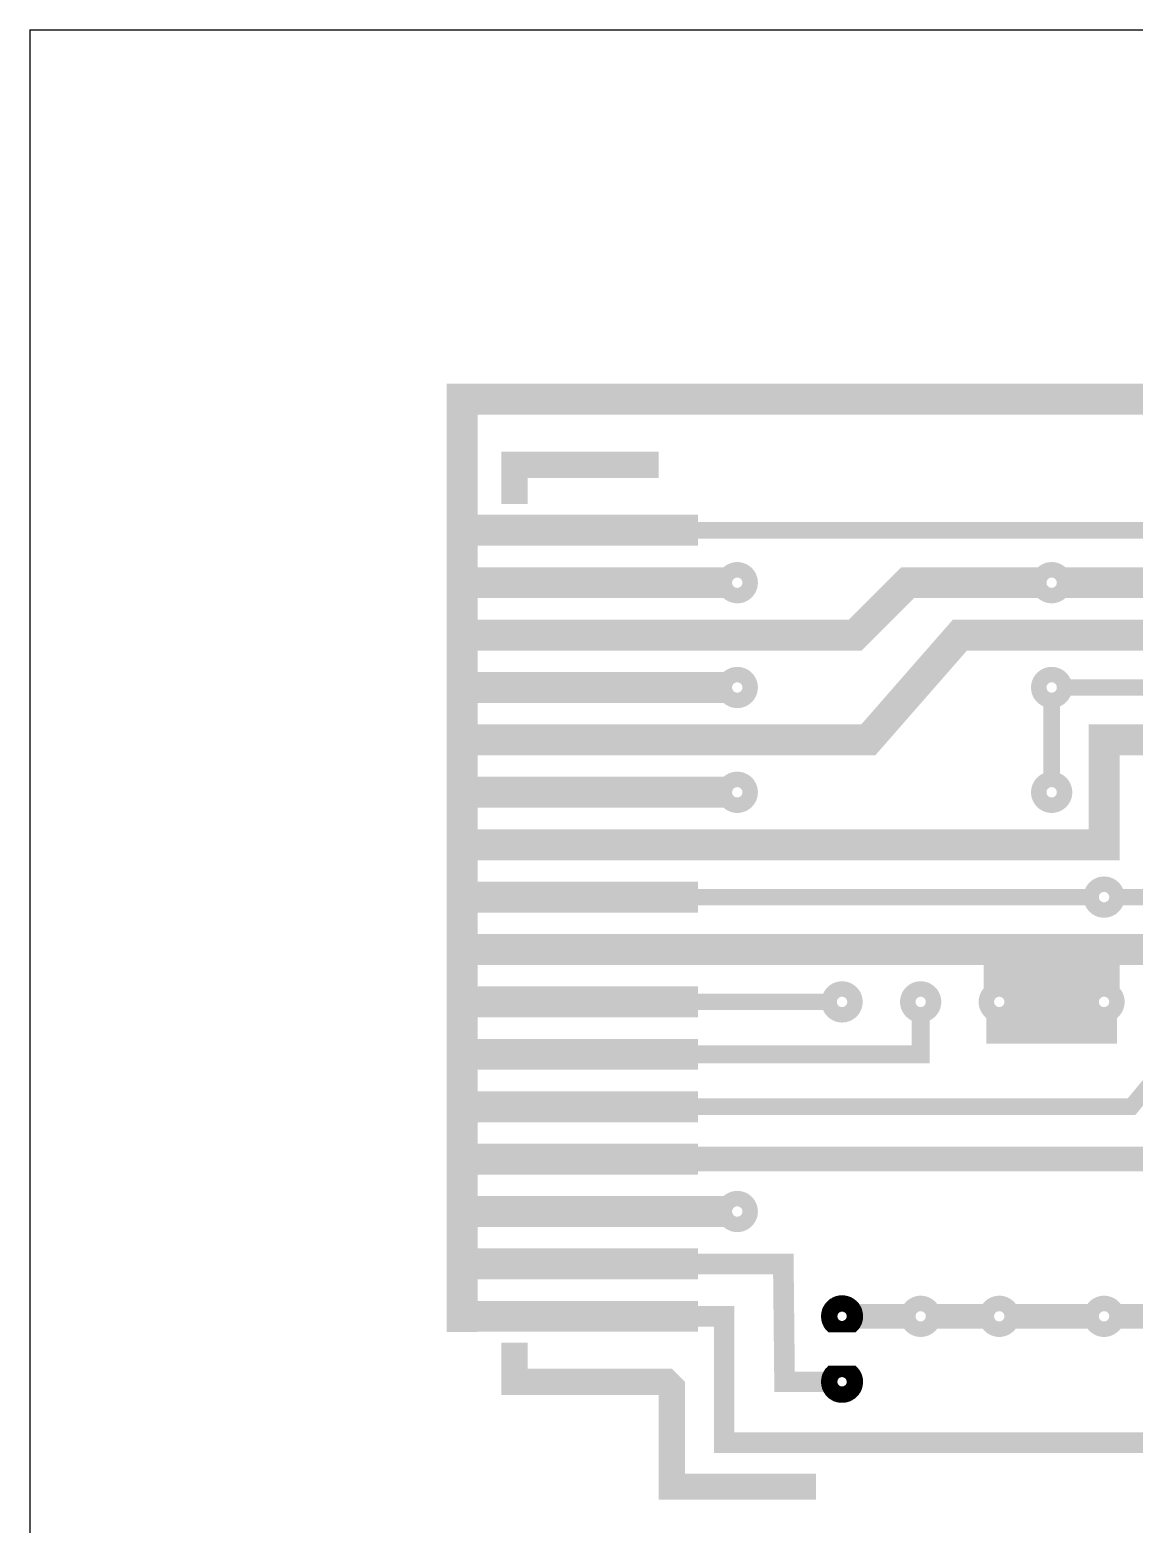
# Model space of a CAD drawing. Extents: x 0 to 395, y 0 to 270.
# Drawn here: x 0 to 53.5, y 197.6 to 270 of the extents above; entities that cross this region are included whole.
import ezdxf

# ---------------------------------------------------------------- set-up
doc = ezdxf.new("R2010")
doc.units = 0
doc.header["$LTSCALE"] = 0.3
doc.layers.get('0').update_dxf_attribs({"linetype": 'CONTINUOUS'})
for name, color, linetype in [('-BORDER', 141, 'CONTINUOUS'), ('RESIST', 1, 'CONTINUOUS'), ('TRACK', 3, 'CONTINUOUS')]:
    doc.layers.add(name, color=color, linetype=linetype)

# ---------------------------------------------------------------- blocks, each defined once
blk = doc.blocks.new('R13A3')
at = {"layer": '-BORDER', "linetype": 'CONTINUOUS'}
for q in [(395, 270), (0, 0)]:
    blk.add_line((0, 270), q, dxfattribs=at)
blk = doc.blocks.new('*X0')
at = {"color": 0}
for p, q in [((127.56, 162.41), (129.69, 164.54)), ((127.56, 162.42), (129.68, 164.54)), ((127.56, 162.44), (129.66, 164.54)), ((127.56, 162.46), (129.64, 164.54)), ((127.56, 162.47), (129.63, 164.54)), ((127.56, 162.49), (129.61, 164.54)), ((127.56, 162.51), (129.59, 164.54)), ((127.56, 162.52), (129.58, 164.54)), ((127.56, 162.54), (129.56, 164.54)), ((127.56, 162.56), (129.54, 164.54)), ((127.56, 162.58), (129.52, 164.54)), ((127.56, 162.6), (129.5, 164.54)), ((127.56, 162.61), (129.49, 164.54)), ((127.56, 162.63), (129.47, 164.54)), ((127.56, 162.65), (129.45, 164.54)), ((127.56, 162.67), (129.43, 164.54)), ((127.56, 162.69), (129.41, 164.54)), ((127.56, 162.71), (129.39, 164.54)), ((127.56, 162.73), (129.37, 164.54)), ((127.57, 162.31), (129.79, 164.53)), ((127.57, 162.33), (129.77, 164.53)), ((127.57, 162.34), (129.76, 164.53)), ((127.57, 162.36), (129.74, 164.53)), ((127.57, 162.37), (129.73, 164.53)), ((127.57, 162.39), (129.71, 164.53)), ((127.57, 162.75), (129.35, 164.53)), ((127.57, 162.76), (129.34, 164.53)), ((127.57, 162.78), (129.32, 164.53)), ((127.57, 162.8), (129.3, 164.53)), ((127.58, 162.25), (129.85, 164.52)), ((127.58, 162.26), (129.84, 164.52)), ((127.58, 162.28), (129.82, 164.52)), ((127.58, 162.29), (129.81, 164.52)), ((127.58, 162.83), (129.27, 164.52)), ((127.58, 162.85), (129.25, 164.52)), ((127.58, 162.87), (129.23, 164.52)), ((127.59, 162.19), (129.91, 164.51)), ((127.59, 162.2), (129.9, 164.51)), ((127.59, 162.22), (129.88, 164.51)), ((127.59, 162.23), (129.87, 164.51)), ((127.59, 162.89), (129.21, 164.51)), ((127.59, 162.91), (129.19, 164.51)), ((127.59, 162.93), (129.17, 164.51)), ((127.6, 162.14), (129.96, 164.5)), ((127.6, 162.16), (129.94, 164.5)), ((127.6, 162.17), (129.93, 164.5)), ((127.6, 162.95), (129.15, 164.5)), ((127.6, 162.97), (129.13, 164.5)), ((127.61, 162.1), (130, 164.49)), ((127.61, 162.12), (129.98, 164.49)), ((127.61, 162.13), (129.97, 164.49)), ((127.61, 163), (129.1, 164.49)), ((127.61, 163.02), (129.08, 164.49)), ((127.62, 162.06), (130.04, 164.48)), ((127.62, 162.07), (130.03, 164.48)), ((127.62, 162.09), (130.01, 164.48)), ((127.62, 163.04), (129.06, 164.48)), ((127.62, 163.07), (129.03, 164.48)), ((127.63, 162.02), (130.08, 164.47)), ((127.63, 162.03), (130.07, 164.47)), ((127.63, 162.04), (130.06, 164.47)), ((127.63, 163.09), (129.01, 164.47)), ((127.64, 161.99), (130.11, 164.46)), ((127.64, 162), (130.1, 164.46)), ((127.64, 163.12), (128.98, 164.46)), ((127.65, 161.95), (130.15, 164.45)), ((127.65, 161.96), (130.14, 164.45)), ((127.65, 161.98), (130.12, 164.45)), ((127.65, 163.14), (128.96, 164.45)), ((127.65, 163.17), (128.93, 164.45)), ((127.66, 161.92), (130.18, 164.44)), ((127.66, 161.94), (130.16, 164.44)), ((127.66, 163.19), (128.91, 164.44)), ((127.67, 161.9), (130.2, 164.43)), ((127.67, 161.91), (130.19, 164.43)), ((127.67, 163.22), (128.88, 164.43)), ((127.68, 161.87), (130.23, 164.42)), ((127.68, 161.88), (130.22, 164.42)), ((127.68, 163.25), (128.85, 164.42)), ((127.69, 161.84), (130.26, 164.41)), ((127.69, 161.86), (130.24, 164.41)), ((127.69, 163.28), (128.82, 164.41)), ((127.7, 161.82), (130.28, 164.4)), ((127.7, 161.83), (130.27, 164.4)), ((127.7, 163.31), (128.79, 164.4)), ((127.71, 161.79), (130.31, 164.39)), ((127.71, 161.81), (130.29, 164.39)), ((127.72, 161.77), (130.33, 164.38)), ((127.72, 161.78), (130.32, 164.38)), ((127.72, 163.34), (128.76, 164.38)), ((127.73, 161.75), (130.35, 164.37)), ((127.73, 161.76), (130.34, 164.37)), ((127.73, 163.37), (128.73, 164.37)), ((127.74, 161.72), (130.38, 164.36)), ((127.74, 161.73), (130.37, 164.36)), ((127.75, 161.71), (130.39, 164.35)), ((127.75, 163.4), (128.7, 164.35)), ((127.76, 161.69), (130.41, 164.34)), ((127.76, 161.7), (130.4, 164.34)), ((127.76, 163.44), (128.66, 164.34)), ((127.77, 161.66), (130.44, 164.33)), ((127.77, 161.67), (130.43, 164.33)), ((127.78, 161.65), (130.45, 164.32)), ((127.78, 163.47), (128.63, 164.32)), ((127.79, 161.63), (130.47, 164.31)), ((127.79, 161.64), (130.46, 164.31)), ((127.8, 161.6), (130.5, 164.3)), ((127.8, 161.62), (130.48, 164.3)), ((127.8, 163.51), (128.59, 164.3)), ((127.81, 161.59), (130.51, 164.29)), ((127.82, 161.57), (130.53, 164.28)), ((127.82, 161.58), (130.52, 164.28)), ((127.82, 163.55), (128.55, 164.28)), ((127.85, 163.59), (128.51, 164.25)), ((127.88, 163.64), (128.46, 164.22)), ((127.91, 163.69), (128.41, 164.19)), ((129.04, 162.59), (127.92, 163.71)), ((129.04, 162.58), (127.92, 163.7)), ((129.04, 162.61), (127.93, 163.72)), ((129.04, 162.64), (127.94, 163.74)), ((129.04, 162.62), (127.94, 163.73)), ((129.04, 162.65), (127.95, 163.75)), ((127.96, 163.76), (128.34, 164.14)), ((129.05, 162.67), (127.96, 163.76)), ((129.05, 162.68), (127.97, 163.77)), ((129.06, 162.71), (127.98, 163.79)), ((129.05, 162.7), (127.98, 163.78)), ((129.06, 162.72), (127.99, 163.8)), ((129.07, 162.74), (128, 163.81)), ((129.08, 162.76), (128.01, 163.83)), ((129.07, 162.75), (128.01, 163.82)), ((129.08, 162.77), (128.02, 163.84)), ((129.09, 162.79), (128.03, 163.85)), ((128.04, 163.85), (128.25, 164.06)), ((129.1, 162.8), (128.04, 163.85)), ((129.1, 162.81), (128.05, 163.86)), ((129.11, 162.83), (128.06, 163.88)), ((129.11, 162.82), (128.06, 163.87)), ((129.12, 162.84), (128.07, 163.89)), ((129.13, 162.85), (128.08, 163.9)), ((129.14, 162.86), (128.09, 163.91)), ((129.14, 162.87), (128.1, 163.92)), ((129.15, 162.88), (128.11, 163.93)), ((129.17, 162.9), (128.12, 163.95)), ((129.16, 162.89), (128.12, 163.94)), ((129.18, 162.91), (128.13, 163.96)), ((129.19, 162.92), (128.14, 163.96)), ((129.2, 162.93), (128.15, 163.97)), ((129.2, 162.94), (128.16, 163.98)), ((129.21, 162.95), (128.17, 163.99)), ((129.22, 162.95), (128.18, 164)), ((129.23, 162.96), (128.19, 164.01)), ((129.24, 162.97), (128.2, 164.02)), ((129.25, 162.98), (128.2, 164.02)), ((129.26, 162.98), (128.21, 164.03)), ((129.28, 162.99), (128.22, 164.04)), ((129.29, 163), (128.23, 164.05)), ((129.3, 163), (128.24, 164.06)), ((129.31, 163.01), (128.25, 164.07)), ((129.32, 163.01), (128.26, 164.07)), ((129.33, 163.02), (128.27, 164.08)), ((129.35, 163.03), (128.28, 164.09)), ((129.36, 163.03), (128.29, 164.1)), ((129.37, 163.04), (128.3, 164.11)), ((129.38, 163.04), (128.31, 164.11)), ((129.4, 163.04), (128.32, 164.12)), ((129.41, 163.05), (128.33, 164.13)), ((129.43, 163.05), (128.34, 164.14)), ((129.44, 163.05), (128.35, 164.14)), ((129.45, 163.06), (128.36, 164.15)), ((129.47, 163.06), (128.37, 164.16)), ((129.49, 163.06), (128.38, 164.17)), ((129.5, 163.06), (128.39, 164.17)), ((129.52, 163.06), (128.4, 164.18)), ((129.54, 163.06), (128.41, 164.19)), ((129.55, 163.06), (128.42, 164.2)), ((129.57, 163.06), (128.43, 164.2)), ((129.59, 163.06), (128.44, 164.21)), ((129.61, 163.06), (128.45, 164.22)), ((129.63, 163.06), (128.46, 164.22)), ((129.66, 163.05), (128.48, 164.23)), ((129.68, 163.05), (128.49, 164.24)), ((129.71, 163.04), (128.5, 164.25)), ((129.73, 163.03), (128.51, 164.25)), ((129.77, 163.01), (128.52, 164.26)), ((129.81, 162.99), (128.53, 164.27)), ((129.88, 162.93), (128.54, 164.27)), ((131.26, 161.57), (128.55, 164.28)), ((131.26, 161.58), (128.56, 164.28)), ((131.27, 161.59), (128.57, 164.29)), ((131.28, 161.61), (128.59, 164.3)), ((131.28, 161.62), (128.6, 164.3)), ((131.29, 161.63), (128.61, 164.31)), ((131.3, 161.64), (128.62, 164.32)), ((131.3, 161.65), (128.63, 164.32)), ((131.31, 161.66), (128.64, 164.33)), ((131.31, 161.68), (128.66, 164.33)), ((131.32, 161.69), (128.67, 164.34)), ((131.33, 161.7), (128.68, 164.35)), ((131.33, 161.71), (128.69, 164.35)), ((131.34, 161.72), (128.7, 164.36)), ((131.34, 161.74), (128.72, 164.36)), ((131.35, 161.75), (128.73, 164.37)), ((131.35, 161.76), (128.74, 164.37)), ((131.36, 161.77), (128.75, 164.38)), ((131.36, 161.78), (128.76, 164.38)), ((131.37, 161.8), (128.78, 164.39)), ((131.37, 161.81), (128.79, 164.39)), ((131.38, 161.82), (128.8, 164.4)), ((131.38, 161.83), (128.81, 164.4)), ((131.39, 161.85), (128.83, 164.41)), ((131.39, 161.86), (128.84, 164.41)), ((131.4, 161.87), (128.85, 164.42)), ((131.4, 161.89), (128.87, 164.42)), ((131.41, 161.9), (128.88, 164.43)), ((131.41, 161.91), (128.89, 164.43)), ((131.42, 161.93), (128.91, 164.44)), ((131.42, 161.94), (128.92, 164.44)), ((131.43, 161.95), (128.93, 164.45)), ((131.43, 161.97), (128.95, 164.45)), ((131.43, 161.98), (128.96, 164.45)), ((131.44, 161.99), (128.97, 164.46)), ((131.44, 162.01), (128.99, 164.46)), ((131.45, 162.02), (129, 164.47)), ((131.45, 162.03), (129.01, 164.47)), ((131.45, 162.05), (129.03, 164.47)), ((131.46, 162.06), (129.04, 164.48)), ((131.46, 162.08), (129.06, 164.48)), ((131.47, 162.09), (129.07, 164.49)), ((131.47, 162.1), (129.08, 164.49)), ((131.47, 162.12), (129.1, 164.49)), ((131.48, 162.13), (129.11, 164.5)), ((131.48, 162.15), (129.13, 164.5)), ((131.48, 162.16), (129.14, 164.5)), ((131.48, 162.18), (129.16, 164.5)), ((131.49, 162.19), (129.17, 164.51)), ((131.49, 162.21), (129.19, 164.51)), ((131.49, 162.22), (129.2, 164.51)), ((131.5, 162.24), (129.22, 164.52)), ((131.5, 162.25), (129.23, 164.52)), ((129.23, 162.96), (130.54, 164.27)), ((131.5, 162.27), (129.25, 164.52)), ((131.5, 162.28), (129.26, 164.52)), ((131.5, 162.3), (129.28, 164.52)), ((129.28, 162.99), (130.55, 164.26)), ((131.51, 162.31), (129.29, 164.53)), ((131.51, 162.33), (129.31, 164.53)), ((129.32, 163.01), (130.56, 164.26)), ((131.51, 162.35), (129.33, 164.53)), ((131.51, 162.36), (129.34, 164.53)), ((129.35, 163.03), (130.57, 164.25)), ((131.51, 162.38), (129.36, 164.53)), ((131.52, 162.39), (129.37, 164.54)), ((129.38, 163.04), (130.59, 164.24)), ((131.52, 162.41), (129.39, 164.54)), ((131.52, 162.43), (129.41, 164.54)), ((129.41, 163.05), (130.6, 164.24)), ((131.52, 162.44), (129.42, 164.54)), ((129.43, 163.05), (130.61, 164.23)), ((131.52, 162.46), (129.44, 164.54)), ((129.45, 163.06), (130.62, 164.22)), ((131.52, 162.48), (129.46, 164.54)), ((131.52, 162.49), (129.47, 164.54)), ((129.47, 163.06), (130.63, 164.22)), ((131.52, 162.51), (129.49, 164.54)), ((129.49, 163.06), (130.64, 164.21)), ((131.52, 162.53), (129.51, 164.54)), ((129.51, 163.06), (130.65, 164.2)), ((131.52, 162.55), (129.53, 164.54)), ((129.53, 163.06), (130.66, 164.19)), ((131.52, 162.56), (129.54, 164.54)), ((129.55, 163.06), (130.67, 164.19)), ((131.52, 162.58), (129.56, 164.54)), ((129.56, 163.06), (130.68, 164.18)), ((131.52, 162.6), (129.58, 164.54)), ((129.58, 163.06), (130.69, 164.17)), ((131.52, 162.62), (129.6, 164.54)), ((129.6, 163.06), (130.7, 164.17)), ((129.61, 163.06), (130.71, 164.16)), ((131.52, 162.64), (129.62, 164.54)), ((131.52, 162.65), (129.63, 164.54)), ((129.63, 163.06), (130.72, 164.15)), ((129.64, 163.05), (130.73, 164.14)), ((131.52, 162.67), (129.65, 164.54)), ((129.66, 163.05), (130.74, 164.14)), ((131.52, 162.69), (129.67, 164.54)), ((129.67, 163.05), (130.75, 164.13)), ((131.52, 162.71), (129.69, 164.54)), ((129.69, 163.04), (130.76, 164.12)), ((129.7, 163.04), (130.77, 164.11)), ((131.51, 162.73), (129.71, 164.53)), ((129.71, 163.03), (130.78, 164.1)), ((129.72, 163.03), (130.79, 164.1)), ((131.51, 162.75), (129.73, 164.53)), ((129.74, 163.02), (130.8, 164.09)), ((131.51, 162.77), (129.75, 164.53)), ((129.75, 163.02), (130.81, 164.08)), ((129.76, 163.01), (130.82, 164.07)), ((131.51, 162.79), (129.77, 164.53)), ((129.77, 163.01), (130.83, 164.06)), ((129.78, 163), (130.84, 164.06)), ((131.51, 162.81), (129.79, 164.53)), ((129.8, 162.99), (130.85, 164.05)), ((131.5, 162.83), (129.81, 164.52)), ((129.81, 162.99), (130.86, 164.04)), ((129.82, 162.98), (130.87, 164.03)), ((131.5, 162.85), (129.83, 164.52)), ((129.83, 162.97), (130.88, 164.02)), ((129.84, 162.97), (130.89, 164.01)), ((131.5, 162.87), (129.85, 164.52)), ((129.85, 162.96), (130.9, 164.01)), ((129.86, 162.95), (130.9, 164)), ((131.49, 162.89), (129.87, 164.51)), ((129.87, 162.94), (130.91, 163.99)), ((129.88, 162.94), (130.92, 163.98)), ((131.49, 162.91), (129.89, 164.51)), ((129.89, 162.93), (130.93, 163.97)), ((129.9, 162.92), (130.94, 163.96)), ((129.9, 162.91), (130.95, 163.95)), ((129.91, 162.9), (130.96, 163.94)), ((131.49, 162.94), (129.92, 164.51)), ((129.92, 162.89), (130.97, 163.94)), ((129.93, 162.88), (130.98, 163.93)), ((131.48, 162.96), (129.94, 164.5)), ((129.94, 162.87), (130.98, 163.92)), ((129.95, 162.86), (130.99, 163.91)), ((129.95, 162.85), (131, 163.9)), ((131.48, 162.98), (129.96, 164.5)), ((129.96, 162.84), (131.01, 163.89)), ((129.97, 162.83), (131.02, 163.88)), ((129.97, 162.82), (131.03, 163.87)), ((131.47, 163), (129.98, 164.49)), ((129.98, 162.81), (131.03, 163.86)), ((129.99, 162.8), (131.04, 163.85)), ((129.99, 162.78), (131.05, 163.84)), ((130, 162.77), (131.06, 163.83)), ((130, 162.76), (131.07, 163.82)), ((131.47, 163.03), (130.01, 164.49)), ((130.01, 162.75), (131.07, 163.81)), ((130.01, 162.73), (131.08, 163.8)), ((130.02, 162.72), (131.09, 163.79)), ((130.02, 162.71), (131.1, 163.78)), ((131.46, 163.05), (130.03, 164.48)), ((130.03, 162.69), (131.11, 163.77)), ((130.03, 162.68), (131.11, 163.76)), ((130.03, 162.67), (131.12, 163.75)), ((130.04, 162.65), (131.13, 163.74)), ((130.04, 162.64), (131.14, 163.73)), ((130.04, 162.62), (131.14, 163.72)), ((130.04, 162.6), (131.15, 163.71)), ((130.04, 162.59), (131.16, 163.7)), ((130.04, 162.57), (131.17, 163.69)), ((131.45, 163.07), (130.05, 164.47)), ((131.45, 163.1), (130.08, 164.47)), ((131.44, 163.12), (130.1, 164.46)), ((131.43, 163.15), (130.13, 164.45)), ((131.42, 163.17), (130.15, 164.44)), ((131.42, 163.2), (130.18, 164.44)), ((131.41, 163.23), (130.21, 164.43)), ((131.4, 163.26), (130.24, 164.42)), ((131.39, 163.28), (130.26, 164.41)), ((131.37, 163.31), (130.29, 164.39)), ((131.36, 163.34), (130.32, 164.38)), ((131.35, 163.38), (130.36, 164.37)), ((131.33, 163.41), (130.39, 164.35)), ((131.31, 163.44), (130.42, 164.33)), ((131.3, 163.48), (130.46, 164.32)), ((131.28, 163.52), (130.5, 164.3)), ((131.25, 163.56), (130.54, 164.27)), ((131.23, 163.6), (130.58, 164.25)), ((131.19, 163.65), (130.63, 164.21)), ((131.16, 163.71), (130.69, 164.18)), ((131.11, 163.78), (130.76, 164.13)), ((131.02, 163.88), (130.86, 164.04)), ((129.24, 161.04), (127.56, 162.72)), ((129.22, 161.04), (127.56, 162.7)), ((129.21, 161.04), (127.56, 162.69)), ((129.19, 161.04), (127.56, 162.67)), ((129.17, 161.04), (127.56, 162.65)), ((129.15, 161.04), (127.56, 162.64)), ((129.14, 161.04), (127.56, 162.62)), ((129.12, 161.04), (127.56, 162.6)), ((129.1, 161.04), (127.56, 162.59)), ((129.08, 161.04), (127.56, 162.57)), ((129.07, 161.04), (127.56, 162.55)), ((129.05, 161.04), (127.56, 162.53)), ((129.03, 161.04), (127.56, 162.51)), ((129.01, 161.04), (127.56, 162.5)), ((128.99, 161.04), (127.56, 162.48)), ((128.98, 161.04), (127.56, 162.46)), ((128.96, 161.04), (127.56, 162.44)), ((128.94, 161.04), (127.56, 162.42)), ((128.92, 161.04), (127.56, 162.4)), ((129.35, 161.04), (127.57, 162.82)), ((129.33, 161.04), (127.57, 162.8)), ((129.31, 161.04), (127.57, 162.78)), ((129.29, 161.04), (127.57, 162.77)), ((129.28, 161.04), (127.57, 162.75)), ((129.26, 161.04), (127.57, 162.74)), ((128.91, 161.04), (127.57, 162.38)), ((128.89, 161.04), (127.57, 162.36)), ((128.87, 161.04), (127.57, 162.34)), ((128.85, 161.04), (127.57, 162.32)), ((128.84, 161.04), (127.57, 162.3)), ((129.42, 161.04), (127.58, 162.88)), ((129.4, 161.04), (127.58, 162.86)), ((129.38, 161.04), (127.58, 162.85)), ((129.37, 161.04), (127.58, 162.83)), ((128.82, 161.04), (127.58, 162.28)), ((128.8, 161.04), (127.58, 162.26)), ((128.78, 161.04), (127.58, 162.24)), ((129.49, 161.04), (127.59, 162.94)), ((129.47, 161.04), (127.59, 162.92)), ((129.45, 161.04), (127.59, 162.91)), ((129.44, 161.04), (127.59, 162.89)), ((129.54, 161.04), (127.6, 162.98)), ((129.52, 161.04), (127.6, 162.97)), ((129.51, 161.04), (127.6, 162.95)), ((129.6, 161.04), (127.61, 163.03)), ((129.58, 161.04), (127.61, 163.01)), ((129.56, 161.04), (127.61, 163)), ((129.65, 161.04), (127.62, 163.07)), ((129.63, 161.04), (127.62, 163.05)), ((129.61, 161.04), (127.62, 163.04)), ((129.68, 161.04), (127.63, 163.1)), ((129.67, 161.04), (127.63, 163.08)), ((129.74, 161.04), (127.64, 163.14)), ((129.72, 161.04), (127.64, 163.12)), ((129.7, 161.04), (127.64, 163.11)), ((129.77, 161.04), (127.65, 163.16)), ((129.75, 161.04), (127.65, 163.15)), ((129.81, 161.04), (127.66, 163.19)), ((129.79, 161.04), (127.66, 163.18)), ((129.86, 161.04), (127.67, 163.23)), ((129.84, 161.04), (127.67, 163.22)), ((129.83, 161.04), (127.67, 163.2)), ((129.9, 161.04), (127.68, 163.26)), ((129.88, 161.04), (127.68, 163.24)), ((129.93, 161.04), (127.69, 163.28)), ((129.91, 161.04), (127.69, 163.27)), ((129.97, 161.04), (127.7, 163.31)), ((129.95, 161.04), (127.7, 163.29)), ((130, 161.04), (127.71, 163.33)), ((129.98, 161.04), (127.71, 163.32)), ((130.04, 161.04), (127.72, 163.36)), ((130.02, 161.04), (127.72, 163.34)), ((130.05, 161.04), (127.73, 163.37)), ((130.09, 161.04), (127.74, 163.39)), ((130.07, 161.04), (127.74, 163.38)), ((130.13, 161.04), (127.75, 163.42)), ((130.11, 161.04), (127.75, 163.4)), ((130.16, 161.04), (127.76, 163.44)), ((130.14, 161.04), (127.76, 163.43)), ((130.18, 161.04), (127.77, 163.45)), ((130.21, 161.04), (127.78, 163.48)), ((130.2, 161.04), (127.78, 163.46)), ((130.25, 161.04), (127.79, 163.5)), ((130.23, 161.04), (127.79, 163.49)), ((130.27, 161.04), (127.8, 163.51)), ((130.3, 161.04), (127.81, 163.53)), ((130.28, 161.04), (127.81, 163.52)), ((130.32, 161.04), (127.82, 163.54)), ((129.12, 162.28), (127.83, 163.57)), ((130.34, 161.04), (127.83, 163.56)), ((127.83, 161.56), (129.14, 162.87)), ((129.1, 162.32), (127.84, 163.58)), ((127.84, 161.55), (129.11, 162.82)), ((127.84, 161.54), (129.09, 162.78)), ((129.07, 162.39), (127.85, 163.6)), ((129.08, 162.36), (127.85, 163.59)), ((127.85, 161.53), (129.07, 162.75)), ((129.06, 162.41), (127.86, 163.61)), ((127.86, 161.51), (129.06, 162.72)), ((127.86, 161.5), (129.05, 162.69)), ((129.05, 162.46), (127.87, 163.63)), ((129.05, 162.44), (127.87, 163.62)), ((127.87, 161.49), (129.05, 162.67)), ((129.04, 162.48), (127.88, 163.64)), ((127.88, 161.48), (129.04, 162.65)), ((127.88, 161.47), (129.04, 162.63)), ((129.04, 162.52), (127.89, 163.66)), ((129.04, 162.5), (127.89, 163.65)), ((127.89, 161.46), (129.04, 162.61)), ((129.04, 162.54), (127.9, 163.67)), ((127.9, 161.45), (129.04, 162.59)), ((129.04, 162.56), (127.91, 163.68)), ((127.91, 161.44), (129.04, 162.57)), ((127.91, 161.43), (129.04, 162.55)), ((127.92, 161.42), (129.04, 162.54)), ((127.93, 161.41), (129.04, 162.52)), ((127.93, 161.4), (129.04, 162.5)), ((127.94, 161.39), (129.04, 162.49)), ((127.95, 161.38), (129.04, 162.47)), ((127.96, 161.37), (129.05, 162.46)), ((127.96, 161.36), (129.05, 162.44)), ((127.97, 161.35), (129.05, 162.43)), ((127.98, 161.34), (129.06, 162.41)), ((127.99, 161.33), (129.06, 162.4)), ((128, 161.32), (129.07, 162.39)), ((128, 161.31), (129.07, 162.38)), ((128.01, 161.3), (129.08, 162.36)), ((128.02, 161.29), (129.08, 162.35)), ((128.03, 161.28), (129.09, 162.34)), ((128.04, 161.27), (129.09, 162.33)), ((128.04, 161.26), (129.1, 162.32)), ((128.05, 161.25), (129.11, 162.3)), ((128.06, 161.24), (129.11, 162.29)), ((128.07, 161.23), (129.12, 162.28)), ((128.08, 161.22), (129.13, 162.27)), ((128.09, 161.21), (129.13, 162.26)), ((128.09, 161.2), (129.14, 162.25)), ((128.1, 161.2), (129.15, 162.24)), ((128.75, 161.04), (131.26, 163.55)), ((128.76, 161.04), (131.26, 163.54)), ((128.78, 161.04), (131.27, 163.53)), ((128.8, 161.04), (131.27, 163.52)), ((128.82, 161.04), (131.28, 163.51)), ((128.83, 161.04), (131.29, 163.5)), ((128.85, 161.04), (131.29, 163.48)), ((128.87, 161.04), (131.3, 163.47)), ((128.89, 161.04), (131.31, 163.46)), ((128.91, 161.04), (131.31, 163.45)), ((128.92, 161.04), (131.32, 163.44)), ((128.94, 161.04), (131.32, 163.43)), ((128.96, 161.04), (131.33, 163.41)), ((128.98, 161.04), (131.33, 163.4)), ((128.99, 161.04), (131.34, 163.39)), ((129.01, 161.04), (131.35, 163.38)), ((129.03, 161.04), (131.35, 163.37)), ((129.05, 161.04), (131.36, 163.35)), ((129.06, 161.04), (131.36, 163.34)), ((129.08, 161.04), (131.37, 163.33)), ((129.1, 161.04), (131.37, 163.32)), ((129.12, 161.04), (131.38, 163.3)), ((129.13, 161.04), (131.38, 163.29)), ((129.15, 161.04), (131.39, 163.28)), ((129.17, 161.04), (131.39, 163.27)), ((129.19, 161.04), (131.4, 163.25)), ((129.21, 161.04), (131.4, 163.24)), ((129.22, 161.04), (131.41, 163.23)), ((129.24, 161.04), (131.41, 163.21)), ((129.26, 161.04), (131.42, 163.2)), ((129.28, 161.04), (131.42, 163.19)), ((129.29, 161.04), (131.42, 163.17)), ((129.31, 161.04), (131.43, 163.16)), ((129.33, 161.04), (131.43, 163.15)), ((129.35, 161.04), (131.44, 163.13)), ((129.36, 161.04), (131.44, 163.12)), ((129.38, 161.04), (131.45, 163.11)), ((129.4, 161.04), (131.45, 163.09)), ((129.42, 161.04), (131.45, 163.08)), ((129.44, 161.04), (131.46, 163.06)), ((129.45, 161.04), (131.46, 163.05)), ((129.47, 161.04), (131.46, 163.04)), ((129.49, 161.04), (131.47, 163.02)), ((129.51, 161.04), (131.47, 163.01)), ((129.52, 161.04), (131.47, 162.99)), ((129.54, 161.04), (131.48, 162.98)), ((129.56, 161.04), (131.48, 162.96)), ((129.58, 161.04), (131.48, 162.95)), ((129.59, 161.04), (131.49, 162.93)), ((129.61, 161.04), (131.49, 162.92)), ((129.63, 161.04), (131.49, 162.9)), ((129.65, 161.04), (131.49, 162.89)), ((129.67, 161.04), (131.5, 162.87)), ((129.68, 161.04), (131.5, 162.86)), ((129.7, 161.04), (131.5, 162.84)), ((129.72, 161.04), (131.5, 162.83)), ((129.74, 161.04), (131.51, 162.81)), ((129.75, 161.04), (131.51, 162.8)), ((129.77, 161.04), (131.51, 162.78)), ((129.79, 161.04), (131.51, 162.77)), ((129.81, 161.04), (131.51, 162.75)), ((129.82, 161.04), (131.51, 162.73)), ((129.84, 161.04), (131.52, 162.72)), ((129.86, 161.04), (131.52, 162.7)), ((129.88, 161.04), (131.52, 162.68)), ((129.9, 161.04), (131.52, 162.67)), ((131.25, 161.56), (129.91, 162.9)), ((129.91, 161.04), (131.52, 162.65)), ((129.93, 161.04), (131.52, 162.63)), ((130.98, 161.2), (129.93, 162.24)), ((130.99, 161.21), (129.94, 162.25)), ((129.95, 162.26), (131.25, 163.56)), ((129.95, 161.04), (131.52, 162.62)), ((131, 161.22), (129.95, 162.26)), ((131.01, 161.23), (129.96, 162.28)), ((131, 161.22), (129.96, 162.27)), ((131.25, 161.55), (129.97, 162.83)), ((129.97, 161.04), (131.52, 162.6)), ((131.02, 161.24), (129.97, 162.3)), ((129.98, 162.31), (131.24, 163.57)), ((129.98, 161.04), (131.52, 162.58)), ((131.04, 161.26), (129.98, 162.32)), ((131.03, 161.25), (129.98, 162.31)), ((131.24, 161.54), (129.99, 162.79)), ((131.05, 161.28), (129.99, 162.34)), ((131.05, 161.27), (129.99, 162.33)), ((130, 162.35), (131.24, 163.59)), ((130, 161.04), (131.52, 162.56)), ((131.06, 161.29), (130, 162.35)), ((130.01, 162.38), (131.23, 163.6)), ((131.23, 161.53), (130.01, 162.75)), ((131.08, 161.31), (130.01, 162.38)), ((131.07, 161.3), (130.01, 162.37)), ((130.02, 162.41), (131.22, 163.61)), ((131.23, 161.52), (130.02, 162.73)), ((130.02, 161.04), (131.52, 162.55)), ((131.1, 161.34), (130.02, 162.42)), ((131.09, 161.33), (130.02, 162.4)), ((131.09, 161.32), (130.02, 162.39)), ((130.03, 162.45), (131.21, 163.63)), ((130.03, 162.43), (131.22, 163.62)), ((131.22, 161.51), (130.03, 162.7)), ((131.21, 161.5), (130.03, 162.68)), ((131.12, 161.37), (130.03, 162.46)), ((131.12, 161.36), (130.03, 162.45)), ((131.11, 161.35), (130.03, 162.43)), ((130.04, 162.55), (131.17, 163.68)), ((130.04, 162.54), (131.18, 163.67)), ((130.04, 162.52), (131.19, 163.66)), ((130.04, 162.5), (131.19, 163.65)), ((130.04, 162.48), (131.2, 163.64)), ((131.2, 161.48), (130.04, 162.65)), ((131.2, 161.47), (130.04, 162.63)), ((131.19, 161.46), (130.04, 162.61)), ((131.18, 161.45), (130.04, 162.59)), ((131.18, 161.44), (130.04, 162.57)), ((131.17, 161.43), (130.04, 162.56)), ((131.16, 161.42), (130.04, 162.54)), ((130.04, 161.04), (131.52, 162.53)), ((131.15, 161.41), (130.04, 162.52)), ((131.15, 161.4), (130.04, 162.51)), ((131.14, 161.39), (130.04, 162.49)), ((131.13, 161.38), (130.04, 162.47)), ((130.05, 161.04), (131.52, 162.51)), ((130.07, 161.04), (131.52, 162.49)), ((130.09, 161.04), (131.52, 162.47)), ((130.11, 161.04), (131.52, 162.46)), ((130.12, 161.04), (131.52, 162.44)), ((130.14, 161.04), (131.52, 162.42)), ((130.16, 161.04), (131.52, 162.4)), ((130.18, 161.04), (131.51, 162.38)), ((130.2, 161.04), (131.51, 162.36)), ((130.21, 161.04), (131.51, 162.34)), ((130.23, 161.04), (131.51, 162.32)), ((130.25, 161.04), (131.5, 162.3)), ((130.27, 161.04), (131.5, 162.28)), ((130.28, 161.04), (131.5, 162.26)), ((130.3, 161.04), (131.5, 162.24)), ((128.76, 161.04), (127.59, 162.22)), ((128.75, 161.04), (127.59, 162.2)), ((128.73, 161.04), (127.6, 162.18)), ((128.71, 161.04), (127.6, 162.15)), ((128.69, 161.04), (127.6, 162.13)), ((128.68, 161.04), (127.61, 162.11)), ((128.66, 161.04), (127.62, 162.09)), ((128.64, 161.04), (127.62, 162.06)), ((128.62, 161.04), (127.63, 162.04)), ((128.61, 161.04), (127.63, 162.01)), ((128.59, 161.04), (127.64, 161.99)), ((128.57, 161.04), (127.65, 161.96)), ((128.55, 161.04), (127.66, 161.94)), ((128.53, 161.04), (127.67, 161.91)), ((128.52, 161.04), (127.68, 161.88)), ((128.5, 161.04), (127.69, 161.85)), ((128.48, 161.04), (127.7, 161.83)), ((128.46, 161.04), (127.71, 161.8)), ((128.45, 161.04), (127.72, 161.77)), ((128.43, 161.04), (127.74, 161.73)), ((128.41, 161.04), (127.75, 161.7)), ((128.39, 161.04), (127.77, 161.66)), ((128.38, 161.04), (127.79, 161.63)), ((128.36, 161.04), (127.81, 161.59)), ((128.34, 161.04), (127.84, 161.55)), ((128.32, 161.04), (127.86, 161.5)), ((128.3, 161.04), (127.9, 161.45)), ((128.29, 161.04), (127.94, 161.39)), ((128.27, 161.04), (128, 161.31)), ((128.11, 161.19), (129.16, 162.23)), ((128.12, 161.18), (129.16, 162.22)), ((128.13, 161.17), (129.17, 162.21)), ((128.14, 161.16), (129.18, 162.2)), ((128.15, 161.15), (129.19, 162.2)), ((128.16, 161.14), (129.2, 162.19)), ((128.16, 161.13), (129.21, 162.18)), ((128.17, 161.12), (129.22, 162.17)), ((128.18, 161.12), (129.23, 162.16)), ((128.19, 161.11), (129.24, 162.15)), ((128.2, 161.1), (129.25, 162.15)), ((128.21, 161.09), (129.26, 162.14)), ((128.22, 161.08), (129.27, 162.13)), ((128.23, 161.07), (129.28, 162.13)), ((128.24, 161.07), (129.29, 162.12)), ((128.25, 161.06), (129.3, 162.11)), ((128.26, 161.05), (129.32, 162.11)), ((128.27, 161.04), (129.33, 162.1)), ((128.29, 161.04), (129.34, 162.1)), ((128.3, 161.04), (129.35, 162.09)), ((128.32, 161.04), (129.37, 162.09)), ((128.34, 161.04), (129.38, 162.08)), ((128.36, 161.04), (129.39, 162.08)), ((128.37, 161.04), (129.41, 162.07)), ((128.39, 161.04), (129.42, 162.07)), ((128.41, 161.04), (129.43, 162.07)), ((128.43, 161.04), (129.45, 162.06)), ((128.45, 161.04), (129.46, 162.06)), ((128.46, 161.04), (129.48, 162.06)), ((128.48, 161.04), (129.5, 162.06)), ((128.5, 161.04), (129.51, 162.06)), ((128.52, 161.04), (129.53, 162.06)), ((128.53, 161.04), (129.55, 162.06)), ((128.55, 161.04), (129.56, 162.06)), ((128.57, 161.04), (129.58, 162.06)), ((128.59, 161.04), (129.6, 162.06)), ((128.6, 161.04), (129.62, 162.06)), ((128.62, 161.04), (129.65, 162.07)), ((128.64, 161.04), (129.67, 162.07)), ((128.66, 161.04), (129.69, 162.08)), ((128.68, 161.04), (129.72, 162.09)), ((128.69, 161.04), (129.75, 162.1)), ((128.71, 161.04), (129.79, 162.12)), ((128.73, 161.04), (129.84, 162.15)), ((130.36, 161.04), (129.26, 162.14)), ((130.37, 161.04), (129.3, 162.12)), ((130.39, 161.04), (129.34, 162.1)), ((130.41, 161.04), (129.37, 162.09)), ((130.43, 161.04), (129.39, 162.08)), ((130.44, 161.04), (129.42, 162.07)), ((130.46, 161.04), (129.44, 162.07)), ((130.48, 161.04), (129.46, 162.06)), ((130.5, 161.04), (129.48, 162.06)), ((130.51, 161.04), (129.5, 162.06)), ((130.53, 161.04), (129.52, 162.06)), ((130.55, 161.04), (129.54, 162.06)), ((130.57, 161.04), (129.56, 162.06)), ((130.59, 161.04), (129.57, 162.06)), ((130.6, 161.04), (129.59, 162.06)), ((130.62, 161.04), (129.6, 162.06)), ((130.64, 161.04), (129.62, 162.06)), ((130.66, 161.04), (129.63, 162.06)), ((130.67, 161.04), (129.65, 162.07)), ((130.69, 161.04), (129.66, 162.07)), ((130.71, 161.04), (129.68, 162.07)), ((130.73, 161.04), (129.69, 162.08)), ((130.74, 161.04), (129.7, 162.08)), ((130.76, 161.04), (129.72, 162.09)), ((130.78, 161.04), (129.73, 162.09)), ((130.8, 161.04), (129.74, 162.1)), ((130.82, 161.04), (129.75, 162.1)), ((130.83, 161.05), (129.77, 162.11)), ((130.83, 161.06), (129.78, 162.12)), ((130.84, 161.07), (129.79, 162.12)), ((130.85, 161.08), (129.8, 162.13)), ((130.86, 161.08), (129.81, 162.13)), ((130.87, 161.09), (129.82, 162.14)), ((130.88, 161.1), (129.83, 162.15)), ((130.89, 161.11), (129.84, 162.16)), ((130.9, 161.12), (129.85, 162.16)), ((130.91, 161.13), (129.86, 162.17)), ((130.92, 161.14), (129.87, 162.18)), ((130.93, 161.14), (129.88, 162.19)), ((130.94, 161.15), (129.89, 162.2)), ((130.94, 161.16), (129.9, 162.21)), ((130.95, 161.17), (129.91, 162.22)), ((130.96, 161.18), (129.92, 162.22)), ((130.97, 161.19), (129.93, 162.23)), ((130.32, 161.04), (131.49, 162.22)), ((130.34, 161.04), (131.49, 162.19)), ((130.35, 161.04), (131.48, 162.17)), ((130.37, 161.04), (131.48, 162.15)), ((130.39, 161.04), (131.47, 162.13)), ((130.41, 161.04), (131.47, 162.1)), ((130.43, 161.04), (131.46, 162.08)), ((130.44, 161.04), (131.46, 162.06)), ((130.46, 161.04), (131.45, 162.03)), ((130.48, 161.04), (131.44, 162.01)), ((130.5, 161.04), (131.44, 161.98)), ((130.51, 161.04), (131.43, 161.96)), ((130.53, 161.04), (131.42, 161.93)), ((130.55, 161.04), (131.41, 161.9)), ((130.57, 161.04), (131.4, 161.88)), ((130.58, 161.04), (131.39, 161.85)), ((130.6, 161.04), (131.38, 161.82)), ((130.62, 161.04), (131.37, 161.79)), ((130.64, 161.04), (131.35, 161.76)), ((130.66, 161.04), (131.34, 161.73)), ((130.67, 161.04), (131.32, 161.69)), ((130.69, 161.04), (131.3, 161.66)), ((130.71, 161.04), (131.28, 161.62)), ((130.73, 161.04), (131.26, 161.58)), ((130.74, 161.04), (131.24, 161.54)), ((130.76, 161.04), (131.21, 161.49)), ((130.78, 161.04), (131.17, 161.44)), ((130.8, 161.04), (131.13, 161.38)), ((130.81, 161.04), (131.06, 161.29))]:
    blk.add_line(p, q, dxfattribs=at)

msp = doc.modelspace()

# ---------------------------------------------------------------- linework, layer by layer
at = {"layer": 'TRACK'}
for points, const_width in [([(20.955, 206.885), (20.955, 252.095), (182.88, 252.095)], 1.5), ([(30.48, 248.92), (23.495, 248.92), (23.495, 247.015)], 1.27), ([(32.385, 245.745), (21.59, 245.745)], 1.5), ([(128.27, 245.745), (31.75, 245.745)], 0.8), ([(21.59, 240.665), (40.005, 240.665), (42.545, 243.205), (48.895, 243.205)], 1.5), ([(33.655, 243.205), (21.59, 243.205)], 1.5), ([(99.06, 243.205), (50.165, 243.205)], 1.5), ([(123.19, 240.665), (45.085, 240.665), (40.64, 235.585), (21.59, 235.585)], 1.5), ([(33.655, 238.125), (21.59, 238.125)], 1.5), ([(99.06, 238.125), (50.165, 238.125)], 0.8), ([(52.07, 223.52), (52.07, 225.425), (57.15, 225.425), (57.15, 235.585), (52.07, 235.585), (52.07, 230.505), (21.59, 230.505)], 1.5), ([(33.655, 233.045), (21.59, 233.045)], 1.5), ([(54.61, 232.41), (54.61, 227.965), (52.705, 227.965)], 0.8), ([(32.385, 227.965), (21.59, 227.965)], 1.5), ([(51.435, 227.965), (31.75, 227.965)], 0.8), ([(46.99, 223.52), (46.99, 225.425), (21.59, 225.425)], 1.5), ([(47.625, 225.425), (51.435, 225.425)], 1.5), ([(47.625, 224.155), (51.435, 224.155)], 1.5), ([(32.385, 222.885), (21.59, 222.885)], 1.5), ([(38.735, 222.885), (31.75, 222.885)], 0.8), ([(51.435, 222.885), (47.625, 222.885)], 1.5), ([(43.18, 222.25), (43.18, 220.345), (31.75, 220.345)], 0.875), ([(56.515, 222.25), (56.515, 221.555), (53.4, 217.805), (31.75, 217.805)], 0.8), ([(46.365, 221.615), (52.695, 221.615)], 1.5), ([(32.385, 220.345), (21.59, 220.345)], 1.5), ([(60.96, 219.71), (60.96, 219.015), (60.974, 215.265), (31.75, 215.265)], 1.2), ([(32.385, 217.805), (21.59, 217.805)], 1.5), ([(32.385, 215.265), (21.59, 215.265)], 1.5), ([(33.655, 212.725), (21.59, 212.725)], 1.5), ([(32.385, 210.185), (21.59, 210.185)], 1.5), ([(38.735, 204.47), (36.584, 204.47), (36.523, 210.185), (31.75, 210.185)], 1), ([(32.385, 207.645), (21.59, 207.645)], 1.5), ([(56.515, 201.523), (33.655, 201.523), (33.655, 207.645), (31.75, 207.645)], 1), ([(42.545, 207.645), (40.005, 207.645)], 1.2), ([(46.355, 207.645), (43.815, 207.645)], 1.2), ([(51.435, 207.645), (47.625, 207.645)], 1.2), ([(55.88, 207.645), (52.705, 207.645)], 1.2), ([(38.1, 199.39), (31.115, 199.39), (31.115, 204.207), (30.852, 204.47), (23.495, 204.47), (23.495, 206.375)], 1.27)]:
    msp.add_lwpolyline(points, dxfattribs=dict(at, const_width=const_width))
at = {"layer": 'TRACK', "const_width": 0.75}
for points in [[(33.665, 243.205, 1), (34.915, 243.205, 1)], [(48.905, 243.205, 1), (50.155, 243.205, 1)], [(33.665, 238.125, 1), (34.915, 238.125, 1)], [(48.905, 238.125, 1), (50.155, 238.125, 1)], [(33.665, 233.045, 1), (34.915, 233.045, 1)], [(48.905, 233.045, 1), (50.155, 233.045, 1)], [(51.445, 227.965, 1), (52.695, 227.965, 1)], [(38.745, 222.885, 1), (39.995, 222.885, 1)], [(42.555, 222.885, 1), (43.805, 222.885, 1)], [(46.365, 222.885, 1), (47.615, 222.885, 1)], [(51.445, 222.885, 1), (52.695, 222.885, 1)], [(33.665, 212.725, 1), (34.915, 212.725, 1)], [(42.555, 207.645, 1), (43.805, 207.645, 1)], [(46.365, 207.645, 1), (47.615, 207.645, 1)], [(51.445, 207.645, 1), (52.695, 207.645, 1)]]:
    msp.add_lwpolyline(points, format="xyb", close=True, dxfattribs=at)
at = {"layer": 'TRACK'}
msp.add_lwpolyline([(49.53, 237.49, 0.8, 0.8, 0), (49.53, 233.68, 0.5, 0.5, 0)], format="xyseb", dxfattribs=at)

# ---------------------------------------------------------------- block references
at = {"layer": 'RESIST'}
msp.add_blockref('R13A3', (0, 0), dxfattribs=at)
at = {"layer": 'TRACK', "xscale": -0.5, "yscale": 0.5, "zscale": 0.5}
msp.add_blockref('*X0', (104.14, 126.365), dxfattribs=at)
at = {"layer": 'TRACK', "xscale": 0.5, "yscale": 0.5, "zscale": 0.5, "rotation": 180}
msp.add_blockref('*X0', (104.14, 285.75), dxfattribs=at)

doc.saveas('drawing.dxf')
